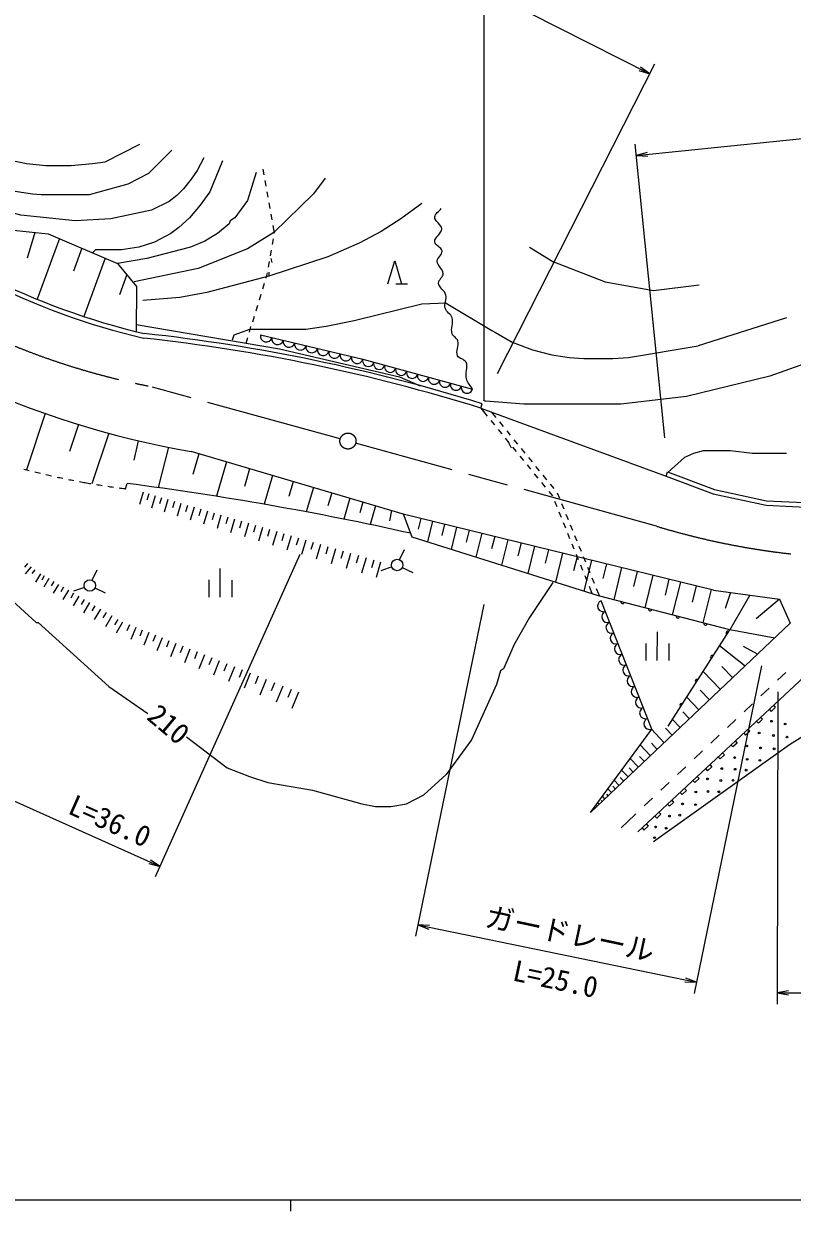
# Model space of a CAD drawing. Units: millimetres, scale not verified. Extents: x 40000 to 680000, y 20000 to 380000.
# Drawn here: x 144687 to 211822, y 204000 to 307669 of the extents above; entities that cross this region are included whole.
import ezdxf
from ezdxf.enums import TextEntityAlignment as Align

# ---------------------------------------------------------------- set-up
doc = ezdxf.new("R2010")
doc.units = ezdxf.units.MM
doc.header["$LTSCALE"] = 1000
doc.linetypes.add('CHAIN', pattern=[18.5, 12, -1.5, 3.5, -1.5])
for name, color, linetype, lineweight in [('M-BGD', 7, 'Continuous', 13), ('M-BMK', 2, 'CHAIN', 13), ('M-STR-HTXT', 7, 'Continuous', 13), ('M-TTL-BAND', 7, 'Continuous', 25)]:
    doc.layers.add(name, color=color, linetype=linetype, lineweight=lineweight)
doc.styles.add('ＭＳ ゴシック', font='')
doc.styles.get('ＭＳ ゴシック').set_extended_font_data('MS Gothic')

# ---------------------------------------------------------------- blocks, each defined once
blk = doc.blocks.new('針葉樹林')
at = {"color": 7, "linetype": 'Continuous', "lineweight": 13}
for p, q in [((-0.6, -1), (0, 1)), ((0, 1), (0.6, -1)), ((0.1, -1), (1.1, -1))]:
    blk.add_line(p, q, dxfattribs=at)
blk = doc.blocks.new('荒地')
at = {"color": 7, "linetype": 'Continuous', "lineweight": 13}
for p, q in [((0, -1.25), (0, 1.25)), ((-1, 0.25), (-1, -1.25)), ((1, 0.25), (1, -1.25))]:
    blk.add_line(p, q, dxfattribs=at)
blk = doc.blocks.new('電力柱1')
at = {"color": 7, "linetype": 'Continuous', "lineweight": 13}
for p, q in [((-0.49, 0.061), (-1.483, 0.18)), ((0.4, 0.311), (1.186, 0.93)), ((0.316, -0.391), (0.934, -1.176))]:
    blk.add_line(p, q, dxfattribs=at)
blk.add_circle((0.007, 0.002), 0.5, dxfattribs=at)
blk = doc.blocks.new('open_arrow')
at = {"color": 0, "linetype": 'Continuous', "lineweight": -2}
blk.add_lwpolyline([(7.5, 1.25), (0, 0), (7.5, -1.25)], dxfattribs=at)

msp = doc.modelspace()

# ---------------------------------------------------------------- linework, layer by layer
at = {"layer": 'M-BGD'}
for p, q in [((165562, 294977), (165650, 294485)), ((165739, 293993), (165828, 293501)), ((165917, 293009), (166006, 292517)), ((166095, 292025), (166184, 291533)), ((166273, 291041), (166362, 290549)), ((141896, 289830), (146820, 289324)), ((145659, 289443), (144973, 287205)), ((146820, 289324), (152892, 286738)), ((166451, 290057), (166540, 289564)), ((166540, 289564), (166573, 289378)), ((147798, 288908), (145852, 283618)), ((166486, 288885), (166400, 288393)), ((149761, 288072), (149030, 286077)), ((151806, 287201), (149940, 282109)), ((166313, 287901), (166226, 287408)), ((152892, 286738), (154544, 284737)), ((166139, 286916), (166052, 286424)), ((166269, 287161), (166354, 286823)), ((153692, 285770), (153046, 284009)), ((165966, 285938), (165821, 285459)), ((166100, 285976), (166100, 285637)), ((154544, 284737), (154509, 280794)), ((165676, 284981), (165531, 284502)), ((165096, 283066), (164951, 282588)), ((165386, 284023), (165241, 283545)), ((181594, 283267), (185573, 280896)), ((164806, 282109), (164661, 281631)), ((211312, 281997), (203607, 279541)), ((154515, 281416), (167024, 279298)), ((164394, 280749), (164539, 281228)), ((164104, 279792), (164249, 280271)), ((165371, 280504), (174309, 278379)), ((185573, 280896), (185912, 280727)), ((167024, 279298), (177522, 276836)), ((174309, 278379), (183888, 275782)), ((177522, 276836), (179329, 276069)), ((184811, 274800), (185065, 274715)), ((184609, 274115), (184746, 274491)), ((184609, 274115), (200795, 268182)), ((184609, 274115), (184859, 273808)), ((184859, 273808), (185175, 273420)), ((185529, 273778), (185610, 273679)), ((146562, 273644), (144916, 268734)), ((149474, 272680), (148687, 270331)), ((185491, 273033), (185807, 272646)), ((185610, 273679), (185926, 273291)), ((186242, 272904), (186558, 272516)), ((152110, 271915), (150634, 267511)), ((186123, 272258), (186439, 271871)), ((186874, 272129), (187190, 271741)), ((154685, 271265), (154311, 269564)), ((157335, 270693), (156428, 267170)), ((186756, 271483), (187072, 271096)), ((187013, 271159), (187267, 270651)), ((187388, 270708), (187704, 270321)), ((187506, 271354), (187822, 270966)), ((188138, 270579), (188454, 270192)), ((159971, 270134), (159444, 268318)), ((188020, 269933), (188336, 269546)), ((188771, 269804), (189087, 269417)), ((162391, 269422), (161518, 266413)), ((164415, 268825), (163966, 267278)), ((188652, 269159), (188968, 268771)), ((189403, 269029), (189719, 268642)), ((200795, 268182), (200936, 268556)), ((200936, 268556), (205033, 267021)), ((153581, 267078), (153716, 267533)), ((166415, 268236), (165686, 265722)), ((168213, 267706), (167830, 266388)), ((189284, 268384), (189600, 267996)), ((189916, 267609), (190232, 267221)), ((190035, 268254), (190351, 267867)), ((190667, 267480), (190983, 267092)), ((200795, 268182), (204919, 266636)), ((155126, 266762), (154809, 265686)), ((155608, 266621), (155449, 266082)), ((156161, 266458), (155842, 265374)), ((169989, 267183), (169372, 265056)), ((171586, 266712), (171263, 265597)), ((190548, 266834), (190864, 266447)), ((191299, 266705), (191488, 266242)), ((204919, 266636), (209531, 265634)), ((205033, 267021), (209583, 266032)), ((156721, 266293), (156560, 265748)), ((157281, 266128), (156958, 265030)), ((157848, 265961), (157686, 265409)), ((158416, 265794), (158089, 264681)), ((158991, 265625), (158826, 265065)), ((159566, 265456), (159234, 264328)), ((173164, 266247), (172635, 264423)), ((174318, 265907), (174047, 264973)), ((175414, 265585), (174940, 263951)), ((191053, 265984), (191242, 265521)), ((191677, 265779), (191866, 265316)), ((209531, 265634), (217912, 265233)), ((209583, 266032), (217913, 265633)), ((160148, 265285), (159981, 264717)), ((160731, 265113), (160394, 263970)), ((161320, 264940), (161151, 264364)), ((161911, 264766), (161570, 263607)), ((162508, 264591), (162336, 264007)), ((163106, 264415), (162760, 263240)), ((176812, 265173), (176635, 264260)), ((178608, 262853), (177849, 264862)), ((179372, 264489), (179136, 263533)), ((191431, 265058), (191620, 264595)), ((192055, 264853), (192244, 264390)), ((163711, 264237), (163537, 263645)), ((164317, 264058), (163967, 262868)), ((164930, 263878), (164753, 263279)), ((165543, 263697), (165188, 262491)), ((166164, 263515), (165986, 262908)), ((166786, 263332), (166426, 262110)), ((180392, 264239), (179947, 262432)), ((181446, 263980), (181200, 262984)), ((182503, 263721), (182025, 261779)), ((183596, 263453), (183341, 262415)), ((191809, 264132), (191998, 263669)), ((192433, 263927), (192622, 263464)), ((167415, 263147), (167234, 262532)), ((168045, 262961), (167680, 261723)), ((168682, 262774), (168498, 262151)), ((169320, 262586), (168950, 261331)), ((169965, 262396), (169779, 261765)), ((194894, 257734), (178608, 262853)), ((184693, 263184), (184180, 261102)), ((185826, 262906), (185560, 261825)), ((186964, 262627), (186415, 260399)), ((188139, 262339), (187861, 261213)), ((192187, 263206), (192376, 262743)), ((192811, 263001), (193000, 262538)), ((170611, 262206), (170237, 260934)), ((171265, 262014), (171077, 261374)), ((171920, 261821), (171541, 260532)), ((172582, 261626), (172391, 260978)), ((173245, 261431), (172861, 260125)), ((189318, 262050), (188732, 259671)), ((190537, 261751), (190248, 260578)), ((191760, 261452), (191135, 258916)), ((192565, 262280), (192754, 261817)), ((192943, 261354), (193132, 260891)), ((193189, 262075), (193377, 261613)), ((145012, 260535), (144748, 260221)), ((145338, 260261), (144810, 259634)), ((173916, 261234), (173723, 260576)), ((174588, 261036), (174199, 259712)), ((175268, 260836), (175072, 260170)), ((175864, 260661), (175472, 259328)), ((193023, 261142), (192722, 259920)), ((193321, 260429), (193510, 259966)), ((193566, 261150), (193755, 260687)), ((194291, 260831), (193627, 258133)), ((193944, 260224), (194133, 259761)), ((195601, 260510), (195288, 259238)), ((145663, 259988), (145399, 259675)), ((146154, 259659), (145716, 258918)), ((146481, 259465), (146262, 259095)), ((146887, 259225), (146441, 258470)), ((193699, 259503), (193888, 259040)), ((194322, 259298), (194511, 258835)), ((196916, 260187), (196227, 257389)), ((198275, 259854), (197949, 258530)), ((199638, 259520), (198941, 256687)), ((201047, 259175), (200708, 257797)), ((147306, 258977), (147079, 258593)), ((147727, 258729), (147263, 257945)), ((148160, 258473), (147924, 258073)), ((148595, 258216), (148114, 257401)), ((194076, 258577), (194265, 258114)), ((194700, 258372), (194889, 257909)), ((202048, 258929), (201343, 256066)), ((203428, 258591), (203077, 257166)), ((204735, 258270), (204021, 255373)), ((204939, 258220), (210714, 257438)), ((149044, 257951), (148799, 257536)), ((149494, 257684), (148994, 256839)), ((149959, 257410), (149704, 256979)), ((150425, 257135), (149905, 256256)), ((194265, 258114), (194351, 257905)), ((194889, 257909), (194968, 257715)), ((206363, 254767), (194894, 257734)), ((199543, 246098), (195132, 257301)), ((206412, 258021), (205974, 256612)), ((208119, 257790), (206363, 254767)), ((210714, 257438), (208658, 255718)), ((210714, 257438), (211651, 255327)), ((150905, 256851), (150641, 256403)), ((151387, 256566), (150848, 255654)), ((151885, 256272), (151610, 255807)), ((211566, 244743), (230108, 256427)), ((152384, 255977), (151824, 255030)), ((152899, 255672), (152614, 255190)), ((153325, 255420), (152755, 254456)), ((153915, 255186), (153707, 254661)), ((211651, 255327), (194209, 238817)), ((154470, 254965), (154046, 253901)), ((155037, 254739), (154823, 254200)), ((155606, 254512), (155171, 253418)), ((156189, 254280), (155969, 253725)), ((156774, 254047), (156326, 252922)), ((216833, 254381), (198327, 237118)), ((200983, 246352), (206363, 254767)), ((210295, 254044), (206363, 254767)), ((157372, 253809), (157145, 253239)), ((157972, 253570), (157512, 252413)), ((158587, 253326), (158353, 252739)), ((159203, 253080), (158729, 251890)), ((207713, 251599), (205472, 253373)), ((208795, 252623), (207570, 253302)), ((159834, 252829), (159594, 252226)), ((160467, 252577), (159980, 251353)), ((161115, 252319), (160868, 251699)), ((161764, 252061), (161263, 250802)), ((162430, 251796), (162176, 251157)), ((163097, 251530), (162581, 250235)), ((163780, 251258), (163519, 250602)), ((164465, 250986), (163935, 249654)), ((205538, 249540), (204034, 251125)), ((206619, 250564), (205683, 251549)), ((211264, 251041), (210537, 250355)), ((165166, 250706), (164898, 250031)), ((165870, 250426), (165324, 249057)), ((166590, 250140), (166313, 249446)), ((167312, 249852), (166751, 248444)), ((168051, 249558), (167767, 248844)), ((168685, 249305), (168117, 247878)), ((203658, 247761), (202598, 248878)), ((204591, 248644), (203790, 249489)), ((209809, 249670), (209081, 248984)), ((208354, 248298), (207626, 247612)), ((209801, 247821), (209971, 247638)), ((210341, 247984), (209971, 247638)), ((210171, 248167), (210341, 247984)), ((202036, 246226), (201358, 246940)), ((202841, 246988), (202270, 247591)), ((206899, 246926), (206171, 246240)), ((208690, 246786), (208861, 246603)), ((209231, 246948), (208861, 246603)), ((209060, 247131), (209231, 246948)), ((194209, 238817), (199543, 246098)), ((200636, 244900), (199524, 246072)), ((201331, 245558), (200745, 246175)), ((207580, 245750), (207750, 245567)), ((208120, 245912), (207750, 245567)), ((207950, 246095), (208120, 245912)), ((199428, 243757), (198525, 244708)), ((200028, 244324), (199528, 244850)), ((199713, 236277), (211566, 244743)), ((205443, 245554), (204716, 244868)), ((206469, 244714), (206640, 244531)), ((207010, 244876), (206640, 244531)), ((206840, 245059), (207010, 244876)), ((198903, 243259), (198478, 243707)), ((203988, 244182), (203260, 243496)), ((205359, 243678), (205530, 243495)), ((205900, 243841), (205530, 243495)), ((205729, 244023), (205900, 243841)), ((197932, 242340), (197571, 242720)), ((198385, 242769), (197663, 243531)), ((202533, 242810), (201805, 242124)), ((204249, 242642), (204419, 242460)), ((204789, 242805), (204419, 242460)), ((204619, 242988), (204789, 242805)), ((196708, 241182), (196276, 241638)), ((197094, 241547), (196788, 241869)), ((197485, 241917), (196918, 242514)), ((203138, 241607), (203309, 241424)), ((203679, 241769), (203309, 241424)), ((203508, 241952), (203679, 241769)), ((196038, 240547), (195721, 240881)), ((196370, 240862), (196151, 241104)), ((201078, 241438), (200350, 240752)), ((202028, 240571), (202198, 240388)), ((202569, 240733), (202198, 240388)), ((202398, 240916), (202569, 240733)), ((194960, 239527), (194830, 239664)), ((195208, 239762), (195117, 239857)), ((195459, 240000), (195243, 240228)), ((195746, 240272), (195612, 240413)), ((199622, 240066), (198895, 239380)), ((200917, 239535), (201088, 239352)), ((201458, 239697), (201088, 239352)), ((201288, 239880), (201458, 239697)), ((194743, 239321), (194685, 239382)), ((198167, 238694), (197439, 238008)), ((199807, 238499), (199978, 238316)), ((200348, 238662), (199978, 238316)), ((200177, 238844), (200348, 238662)), ((197439, 238008), (196874, 237475)), ((198697, 237463), (198867, 237281)), ((199237, 237626), (198867, 237281)), ((199067, 237809), (199237, 237626))]:
    msp.add_line(p, q, dxfattribs=at)
for points in [[(116062, 318657), (116062, 318488), (120465, 314847), (120634, 314847), (126053, 309598), (131133, 303925), (133927, 301216), (137906, 298168), (139176, 297406), (140869, 296644), (142986, 295882), (144933, 295459), (146627, 295289), (148828, 295289), (150691, 295459), (151791, 295628), (154839, 297152)], [(114284, 317303), (117755, 314593), (127069, 304264), (130455, 300793), (132318, 299015), (134689, 297152), (136128, 296136), (140954, 293850), (143748, 293088), (145441, 292834), (146203, 292749), (150437, 292749), (153823, 293681), (155601, 294612), (157633, 296644)], [(160427, 295967), (159835, 294866), (159327, 294104), (158649, 293257), (158057, 292665), (157379, 292157), (155855, 291395), (152299, 290633), (149167, 290463), (144425, 290971), (141547, 291733)], [(162036, 295713), (160935, 293003), (160089, 291818), (159157, 290717), (158226, 289871), (157549, 289363), (156109, 288601), (154755, 288177), (153231, 287923), (150945, 287923), (150691, 287669)], [(164999, 294697), (164237, 292241), (163137, 290717), (162713, 290463), (162629, 290209), (161613, 289363), (160512, 288685), (159242, 288177), (155432, 287161), (152892, 286738)], [(171011, 294189), (169995, 292834), (166523, 289447), (164237, 288008), (159919, 286315), (154331, 285129)], [(179477, 291987), (177615, 290633), (175921, 289532), (173974, 288516), (171265, 287331), (166100, 285637)], [(183888, 275782), (183819, 275891), (183744, 275998), (183668, 276105), (183592, 276211), (183521, 276320), (183456, 276431), (183400, 276547), (183357, 276667), (183326, 276845), (183326, 277029), (183345, 277217), (183372, 277405), (183394, 277592), (183402, 277774), (183382, 277951), (183323, 278118), (183256, 278211), (183167, 278285), (183062, 278347), (182950, 278403), (182838, 278459), (182734, 278522), (182646, 278597), (182581, 278691), (182536, 278840), (182528, 278997), (182547, 279159), (182580, 279325), (182615, 279491), (182641, 279656), (182645, 279817), (182615, 279973), (182572, 280064), (182512, 280146), (182441, 280221), (182363, 280294), (182286, 280366), (182214, 280441), (182153, 280523), (182109, 280614), (182072, 280780), (182065, 280952), (182080, 281127), (182106, 281304), (182131, 281481), (182148, 281657), (182144, 281829), (182109, 281997), (182056, 282114), (181983, 282221), (181896, 282321), (181802, 282417), (181709, 282514), (181623, 282614), (181551, 282722), (181502, 282840), (181478, 282979), (181481, 283122), (181501, 283266), (181531, 283412), (181561, 283557), (181583, 283702), (181589, 283846), (181569, 283987), (181514, 284129), (181430, 284260), (181329, 284384), (181220, 284505), (181114, 284626), (181024, 284752), (180958, 284886), (180929, 285032), (180942, 285145), (180986, 285251), (181051, 285354), (181127, 285454), (181203, 285554), (181270, 285656), (181317, 285762), (181333, 285875), (181309, 286017), (181247, 286149), (181162, 286275), (181063, 286398), (180965, 286521), (180880, 286647), (180818, 286779), (180794, 286921), (180813, 287043), (180865, 287158), (180940, 287269), (181025, 287377), (181109, 287485), (181179, 287595), (181224, 287710), (181232, 287832), (181195, 287951), (181120, 288054), (181020, 288148), (180909, 288236), (180797, 288324), (180698, 288418), (180626, 288522), (180591, 288641), (180607, 288792), (180672, 288933), (180769, 289067), (180884, 289197), (180999, 289327), (181101, 289461), (181173, 289602), (181198, 289754), (181170, 289898), (181098, 290031), (180997, 290156), (180883, 290277), (180770, 290398), (180674, 290523), (180610, 290656), (180591, 290800), (180614, 290911), (180663, 291012), (180731, 291106), (180814, 291195), (180905, 291281), (180997, 291365), (181086, 291452), (181165, 291542)], [(188875, 288177), (190907, 286907), (195479, 285129), (199713, 284367), (203692, 284875)], [(166100, 285637), (160681, 284198), (158311, 283775), (155093, 283521)], [(181594, 283267), (179477, 283182), (173551, 281743), (171095, 281235), (169317, 280981), (164407, 280981), (163052, 280473), (162883, 280049)], [(185912, 280727), (187351, 279880), (189129, 279203), (190823, 278779), (192347, 278525), (193617, 278441), (196157, 278441), (197511, 278525), (203607, 279541)], [(217493, 280219), (217239, 279965), (213937, 278441), (212497, 277848), (209873, 276917), (202591, 275139)], [(202591, 275139), (196834, 274461), (188367, 274461), (185065, 274715)], [(204939, 258220), (177952, 264837), (159305, 270331)], [(211312, 270143), (208349, 270143), (206401, 270397), (204031, 270397), (203184, 270143), (202422, 269805), (200983, 268535)], [(133419, 267688), (134689, 265910), (138245, 262269), (145780, 255411), (145949, 255411), (152130, 249823), (155517, 247453)], [(190907, 258883), (188875, 255835), (187521, 253464), (186589, 251347), (186335, 251178), (185997, 249993), (183795, 245167), (181594, 242119)], [(158903, 245421), (162459, 242711), (164407, 241949)], [(164407, 241949), (166015, 241441), (169910, 240764), (174228, 239579)], [(176768, 239325), (178123, 239579), (179647, 240341), (181594, 242119)], [(174228, 239579), (175413, 239325), (176768, 239325)]]:
    msp.add_lwpolyline(points, dxfattribs=at)
for centre in [(210014, 246777), (208931, 245754), (211197, 246536), (207848, 244612), (210174, 245534), (211357, 245393), (206785, 243609), (209051, 244451), (210234, 244371), (205663, 242647), (206826, 242586), (207888, 243449), (208991, 243368), (204420, 241744), (205582, 241604), (206645, 241624), (207788, 242506), (203397, 240602), (204460, 240642), (205402, 240622), (202234, 239559), (203377, 239499), (201091, 238496), (201994, 238576), (199888, 237554), (200811, 237434), (199788, 236612)]:
    msp.add_circle(centre, 75, dxfattribs=at)
for centre, radius, start, end in [((169360, 341012), 62422, 229.63101, 256.83644), ((169360, 341012), 62022, 229.64996, 256.81397), ((172321, 346545), 77318, 228.94592, 260.30878), ((138341, 125233), 155906, 72.73654, 83.81253), ((138341, 125233), 156306, 72.72925, 83.80358), ((165870, 280396), 510, 167.80652, 345.44746), ((166863, 280160), 510, 167.80652, 345.44746), ((167857, 279924), 510, 167.80652, 345.44746), ((168850, 279688), 510, 167.80652, 345.44746), ((169843, 279452), 510, 167.80652, 345.44746), ((170836, 279216), 510, 167.80652, 345.44746), ((171829, 278980), 510, 167.80652, 345.44746), ((172822, 278744), 510, 167.80652, 345.44746), ((173815, 278507), 510, 167.80652, 345.44746), ((174787, 278246), 496, 164.39765, 345.26289), ((175745, 277986), 496, 164.39765, 345.26289), ((176703, 277726), 496, 164.39765, 345.26289), ((177661, 277467), 496, 164.39765, 345.26289), ((178619, 277207), 496, 164.39765, 345.26289), ((179577, 276947), 496, 164.39765, 345.26289), ((180535, 276687), 496, 164.39765, 345.26289), ((181493, 276428), 496, 164.39765, 345.26289), ((182450, 276168), 496, 164.39765, 345.26289), ((183408, 275908), 496, 164.39765, 345.26289), ((161962, 334415), 67857, 255.2516, 255.67378), ((161962, 334415), 67857, 256.09596, 256.51814), ((161962, 334415), 67857, 256.94032, 257.3625), ((161962, 334415), 67857, 257.78468, 258.20686), ((161962, 334415), 67857, 258.62904, 259.05122), ((161962, 334415), 67857, 259.4734, 259.89558), ((161962, 334415), 67857, 259.89558, 260.31776), ((118224, -7437), 277251, 77.44719, 82.64519), ((161962, 334415), 67857, 260.73994, 261.16212), ((161962, 334415), 67857, 261.5843, 262.00648), ((161962, 334415), 67857, 262.42866, 262.85084), ((161962, 334415), 67857, 262.85084, 262.90531), ((195317, 256834), 502, 111.68594, 291.30519), ((196992, 257191), 150, 165.49336, 345.49336), ((195685, 255901), 502, 111.68594, 291.30519), ((199413, 256565), 150, 165.49336, 345.49336), ((196052, 254967), 502, 111.68594, 291.30519), ((201833, 255939), 150, 165.49336, 345.49336), ((204253, 255313), 150, 165.49336, 345.49336), ((196420, 254034), 502, 111.68594, 291.30519), ((206190, 254496), 150, 57.4053, 237.4053), ((196788, 253100), 502, 111.68594, 291.30519), ((197155, 252167), 502, 111.68594, 291.30519), ((204843, 252390), 150, 57.4053, 237.4053), ((197523, 251233), 502, 111.68594, 291.30519), ((197890, 250300), 502, 111.68594, 291.30519), ((203497, 250284), 150, 57.4053, 237.4053), ((198258, 249366), 502, 111.68594, 291.30519), ((198626, 248432), 502, 111.68594, 291.30519), ((198993, 247499), 502, 111.68594, 291.30519), ((202150, 248178), 150, 57.4053, 237.4053), ((199361, 246565), 502, 111.68594, 291.30519)]:
    msp.add_arc(centre, radius, start, end, dxfattribs=at)
at = {"layer": 'M-BMK'}
for p, q in [((172333, 271423), (155567, 276046)), ((199958, 263806), (173682, 271051))]:
    msp.add_line(p, q, dxfattribs=at)
msp.add_circle((173007, 271237), 700, dxfattribs=at)
for centre, radius, start, end in [((168025, 339030), 64205, 229.21833, 258.81115), ((218870, 325946), 64954, 253.07231, 284.28561)]:
    msp.add_arc(centre, radius, start, end, dxfattribs=at)
at = {"layer": 'M-STR-HTXT'}
for p, q in [((106393, 350514), (199369, 303287)), ((198185, 296172), (300356, 306516)), ((186085, 277136), (199822, 304178)), ((200680, 271519), (198084, 297166)), ((168799, 261335), (156182, 233185)), ((184870, 256968), (178920, 228013)), ((209131, 251612), (203255, 223013)), ((210548, 249331), (210507, 222072)), ((124136, 248644), (156591, 234097)), ((179121, 228993), (203456, 223992)), ((210509, 223072), (396700, 223150))]:
    msp.add_line(p, q, dxfattribs=at)
msp.add_lwpolyline([(184920, 274761), (184920, 320800), (221487, 320800)], dxfattribs=at)
at = {"layer": 'M-TTL-BAND'}
for p, q in [((40000, 205000), (579000, 205000)), ((168000, 205000), (168000, 204000))]:
    msp.add_line(p, q, dxfattribs=at)

# ---------------------------------------------------------------- block references
at = {"layer": 'M-BGD', "xscale": 1000, "yscale": 1000}
for name, p, rotation in [('針葉樹林', (177098, 285977), 359.947), ('電力柱1', (177301, 260410), 26.56505), ('電力柱1', (150453, 258623), 26.56505), ('荒地', (161853, 258859), 359.947), ('荒地', (200034, 253327), 359.947)]:
    msp.add_blockref(name, p, dxfattribs=dict(at, rotation=rotation))
at = {"layer": 'M-STR-HTXT', "xscale": 133, "yscale": 133}
for p, rotation in [((199369, 303287), 153.1), ((198185, 296172), 5.8), ((156591, 234097), 155.9), ((179121, 228993), 348.4), ((203456, 223992), 168.4)]:
    msp.add_blockref('open_arrow', p, dxfattribs=dict(at, rotation=rotation))
at = {"layer": 'M-STR-HTXT', "rotation": 90}
msp.add_blockref('open_arrow', (184920, 274761), dxfattribs=at)
at = {"layer": 'M-STR-HTXT', "xscale": 133, "yscale": 133}
msp.add_blockref('open_arrow', (210509, 223072), dxfattribs=at)

# ---------------------------------------------------------------- texts
at = {"layer": 'M-BGD', "style": 'ＭＳ ゴシック'}
msp.add_text('210', height=1833, rotation=319.849, dxfattribs=at).set_placement((156406, 245398), align=Align.BOTTOM_CENTER)
at = {"layer": 'M-STR-HTXT', "style": 'ＭＳ ゴシック'}
for s, rotation, p in [('L=36.0', 336, (155047, 235218)), ('L=25.0', 348, (194504, 222070))]:
    msp.add_text(s, height=1833, rotation=rotation, dxfattribs=at).set_placement(p, align=Align.BOTTOM_RIGHT)
msp.add_text('ガードレール', height=1833, rotation=348, dxfattribs=at).set_placement((184765, 228357), align=Align.BOTTOM_LEFT)

doc.saveas('drawing.dxf')
